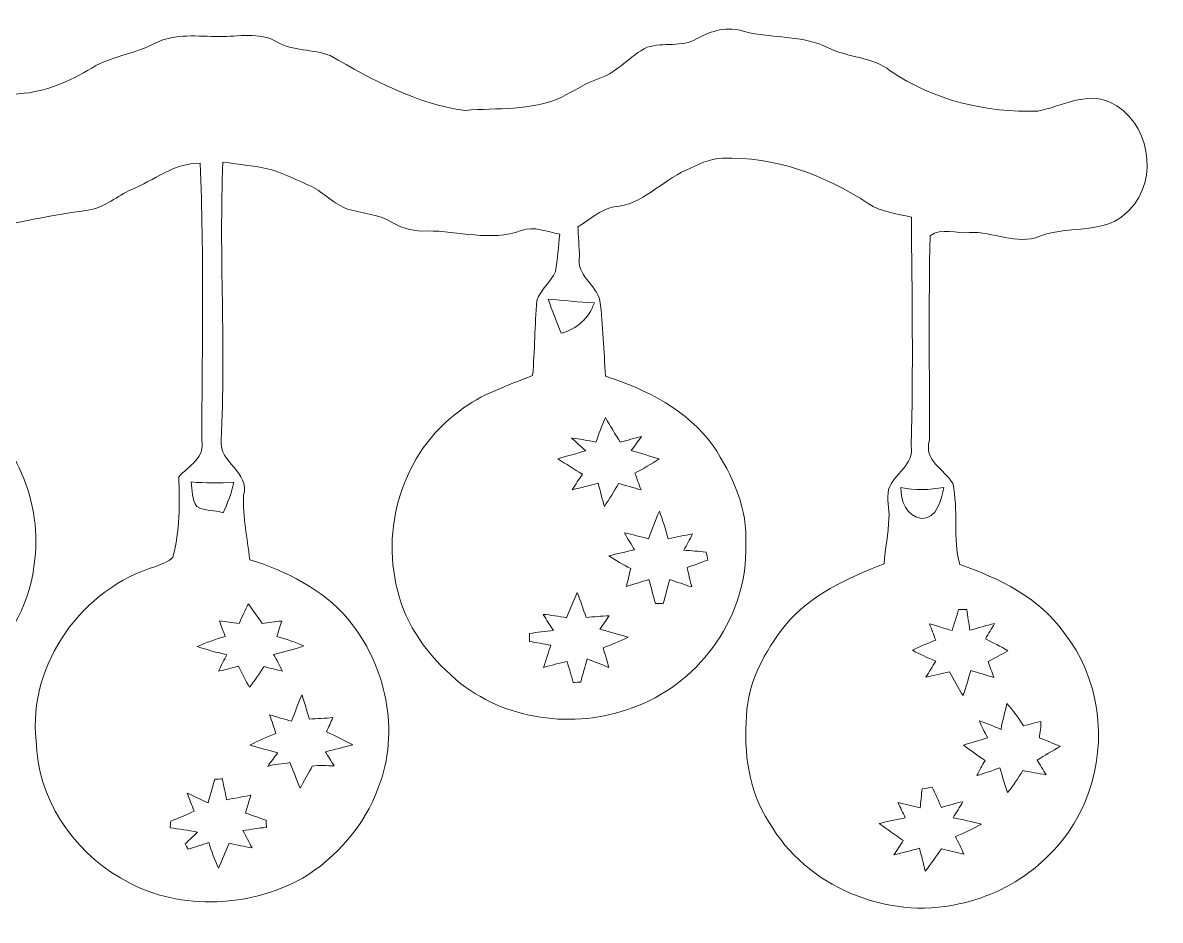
# Model space of a CAD drawing. Header units: centimetres. Extents: x -14.4 to 14.3, y -16.3 to 16.2.
# Drawn here: x 0.09 to 13.83, y -16.28 to -5.44 of the extents above; entities that cross this region are included whole.
import ezdxf

# ---------------------------------------------------------------- set-up
doc = ezdxf.new("R2010")
doc.units = ezdxf.units.CM
doc.header["$MEASUREMENT"] = 0
doc.layers.add('Layer 1', color=7, linetype='Continuous')

msp = doc.modelspace()

# ---------------------------------------------------------------- linework, layer by layer
at = {"layer": 'Layer 1', "color": 8, "lineweight": 9}
for points, knots in [([(-4.59418, -5.60175), (-4.44072, -5.52238), (-4.27244, -5.46311), (-4.09605, -5.47863), (-4.09605, -5.47863), (-3.89956, -5.49592), (-3.71576, -5.60845), (-3.51432, -5.57529), (-3.51432, -5.57529), (-3.31359, -5.52343), (-3.12486, -5.60845), (-2.95058, -5.69524), (-2.95058, -5.69524), (-2.74491, -5.8053), (-2.49268, -5.79613), (-2.29794, -5.93019), (-2.29794, -5.93019), (-1.82416, -6.2872), (-1.22127, -6.42937), (-0.63777, -6.45829), (-0.63777, -6.45829), (-0.37178, -6.48863), (-0.15623, -6.29566), (0.10518, -6.29178), (0.10518, -6.29178), (0.41844, -6.26109), (0.70631, -6.11786), (0.97125, -5.95664), (0.97125, -5.95664), (1.19985, -5.84058), (1.45914, -5.80425), (1.68809, -5.68677), (1.68809, -5.68677), (1.92974, -5.56224), (2.2035, -5.60881), (2.4635, -5.60457), (2.4635, -5.60457), (2.6928, -5.61163), (2.94433, -5.54672), (3.15459, -5.66948), (3.15459, -5.66948), (3.35038, -5.78731), (3.59168, -5.75486), (3.80017, -5.8367), (3.80017, -5.8367), (4.30782, -6.12704), (4.83981, -6.42266), (5.42965, -6.49886), (5.42965, -6.49886), (5.81841, -6.46429), (6.22446, -6.50733), (6.591, -6.34329), (6.591, -6.34329), (6.7441, -6.26144), (6.89192, -6.16655), (7.05666, -6.10834), (7.05666, -6.10834), (7.2775, -6.0339), (7.42179, -5.83599), (7.62887, -5.73581), (7.62887, -5.73581), (7.82431, -5.6716), (8.04903, -5.74216), (8.23282, -5.63174), (8.23282, -5.63174), (8.40392, -5.53296), (8.60536, -5.48075), (8.80256, -5.54425), (8.80256, -5.54425), (9.13594, -5.63738), (9.50212, -5.58094), (9.81539, -5.74321), (9.81539, -5.74321), (10.05527, -5.86316), (10.34737, -5.84693), (10.56469, -6.01873), (10.56469, -6.01873), (11.08256, -6.37716), (11.72286, -6.52885), (12.34692, -6.50663), (12.34692, -6.50663), (12.63091, -6.45406), (12.92689, -6.26709), (13.21475, -6.39868), (13.21475, -6.39868), (13.69524, -6.61422), (13.82541, -7.33107), (13.449, -7.70325), (13.449, -7.70325), (13.17489, -8.01299), (12.72227, -7.87823), (12.37197, -8.01863), (12.37197, -8.01863), (12.08657, -8.13116), (11.80823, -7.96007), (11.52036, -7.97171), (11.52036, -7.97171), (11.37043, -7.99569), (11.1757, -7.90609), (11.04693, -8.0144), (11.04693, -8.0144), (11.02541, -8.83637), (11.03988, -9.65905), (11.03847, -10.48137), (11.03847, -10.48137), (10.96368, -10.72938), (11.21732, -10.82956), (11.31892, -11.00278), (11.31892, -11.00278), (11.39195, -11.3231), (11.31646, -11.66565), (11.40359, -11.9835), (11.40359, -11.9835), (11.87914, -12.14895), (12.36209, -12.3832), (12.6623, -12.80653), (12.6623, -12.80653), (13.09269, -13.34487), (13.19253, -14.11216), (12.95334, -14.75351), (12.95334, -14.75351), (12.71839, -15.43296), (12.08833, -15.94167), (11.39089, -16.08384), (11.39089, -16.08384), (10.52271, -16.28033), (9.54833, -15.87464), (9.10277, -15.09818), (9.10277, -15.09818), (8.85019, -14.72282), (8.79551, -14.25151), (8.82972, -13.80983), (8.82972, -13.80983), (8.84278, -13.40449), (9.04986, -13.03372), (9.29363, -12.72151), (9.29363, -12.72151), (9.59843, -12.34863), (10.04963, -12.14225), (10.4899, -11.97644), (10.4899, -11.97644), (10.50648, -11.79194), (10.53823, -11.61097), (10.54916, -11.42682), (10.54916, -11.42682), (10.55551, -11.31005), (10.51847, -11.19187), (10.54493, -11.07651), (10.54493, -11.07651), (10.60843, -10.88354), (10.8589, -10.78194), (10.81904, -10.54981), (10.81904, -10.54981), (10.84232, -9.62941), (10.82715, -8.7083), (10.81939, -7.78791), (10.81939, -7.78791), (10.64265, -7.74417), (10.45286, -7.72653), (10.29834, -7.62317), (10.29834, -7.62317), (9.77976, -7.28133), (9.16381, -7.0492), (8.53692, -7.07671), (8.53692, -7.07671), (8.37958, -7.07918), (8.23812, -7.15679), (8.09806, -7.21959), (8.09806, -7.21959), (7.79997, -7.35329), (7.57101, -7.63939), (7.22741, -7.66374), (7.22741, -7.66374), (7.0609, -7.69619), (6.93284, -7.81825), (6.79279, -7.90609), (6.79279, -7.90609), (6.79772, -7.99394), (6.80725, -8.16996), (6.81219, -8.2578), (6.81219, -8.2578), (6.76315, -8.48924), (7.01504, -8.59719), (7.05807, -8.79756), (7.05807, -8.79756), (7.09723, -9.09953), (7.10394, -9.40434), (7.12687, -9.70808), (7.12687, -9.70808), (7.62287, -9.86966), (8.11288, -10.11801), (8.42791, -10.54911), (8.42791, -10.54911), (8.65827, -10.90471), (8.84842, -11.31463), (8.81879, -11.74926), (8.81879, -11.74926), (8.84948, -12.58605), (8.28574, -13.39038), (7.51245, -13.69059), (7.51245, -13.69059), (6.81889, -13.97458), (5.97646, -13.88674), (5.37991, -13.42354), (5.37991, -13.42354), (5.04266, -13.14978), (4.75267, -12.79489), (4.63555, -12.37015), (4.63555, -12.37015), (4.3879, -11.57004), (4.67753, -10.62425), (5.36157, -10.13036), (5.36157, -10.13036), (5.62086, -9.92292), (5.94294, -9.8245), (6.24563, -9.70068), (6.24563, -9.70068), (6.27103, -9.39835), (6.27279, -9.0946), (6.29466, -8.79298), (6.29466, -8.79298), (6.3437, -8.66175), (6.46576, -8.57249), (6.52291, -8.44514), (6.52291, -8.44514), (6.54619, -8.2952), (6.5596, -8.14563), (6.57301, -7.99535), (6.57301, -7.99535), (6.42061, -7.96183), (6.26291, -7.89516), (6.10804, -7.94808), (6.10804, -7.94808), (5.73657, -8.08919), (5.35169, -7.9509), (4.97175, -7.95443), (4.97175, -7.95443), (4.8264, -7.96324), (4.68247, -7.93044), (4.55794, -7.85671), (4.55794, -7.85671), (4.39249, -7.75193), (4.19211, -7.74452), (4.01007, -7.68984), (4.01007, -7.68984), (3.84462, -7.63058), (3.72468, -7.49193), (3.56946, -7.41432), (3.56946, -7.41432), (3.41282, -7.34588), (3.25831, -7.27074), (3.09673, -7.21465), (3.09673, -7.21465), (2.90165, -7.16808), (2.70233, -7.15186), (2.50442, -7.12293), (2.50442, -7.12293), (2.4575, -8.24335), (2.54252, -9.36518), (2.48219, -10.48596), (2.48219, -10.48596), (2.45962, -10.75407), (2.83286, -10.86449), (2.7556, -11.14918), (2.7556, -11.14918), (2.73972, -11.41059), (2.80181, -11.66635), (2.82827, -11.92529), (2.82827, -11.92529), (3.27206, -12.06464), (3.70457, -12.27948), (4.01254, -12.63826), (4.01254, -12.63826), (4.47504, -13.19282), (4.64896, -14.00209), (4.38155, -14.6826), (4.38155, -14.6826), (4.21257, -15.13875), (3.87673, -15.52609), (3.46115, -15.77692), (3.46115, -15.77692), (2.79088, -16.13816), (1.93045, -16.16956), (1.26899, -15.76986), (1.26899, -15.76986), (0.68338, -15.43261), (0.26463, -14.79514), (0.24805, -14.11251), (0.24805, -14.11251), (0.14857, -13.18471), (0.81214, -12.26396), (1.69656, -12.00643), (1.69656, -12.00643), (1.76676, -11.97468), (1.84861, -11.95457), (1.90223, -11.89601), (1.90223, -11.89601), (1.98654, -11.57886), (1.98478, -11.25043), (1.97173, -10.92517), (1.97173, -10.92517), (2.08744, -10.79605), (2.29628, -10.69198), (2.24936, -10.47996), (2.24936, -10.47996), (2.25465, -9.36589), (2.27829, -8.25005), (2.23031, -7.13704), (2.23031, -7.13704), (1.91599, -7.13175), (1.67398, -7.34341), (1.39811, -7.4563), (1.39811, -7.4563), (1.22878, -7.53039), (1.08449, -7.6655), (0.89858, -7.69972), (0.89858, -7.69972), (0.38034, -7.77768), (-0.13718, -7.86729), (-0.63777, -8.02216), (-0.63777, -8.02216), (-1.00572, -7.92232), (-1.38884, -7.94702), (-1.76102, -7.87576), (-1.76102, -7.87576), (-1.75573, -8.02322), (-1.77971, -8.17491), (-1.75467, -8.32237), (-1.75467, -8.32237), (-1.69328, -8.44867), (-1.58075, -8.54498), (-1.52254, -8.67374), (-1.52254, -8.67374), (-1.45551, -8.98382), (-1.52466, -9.31297), (-1.43434, -9.61918), (-1.43434, -9.61918), (-1.19657, -9.75112), (-0.92634, -9.82238), (-0.69774, -9.97408), (-0.69774, -9.97408), (-0.05463, -10.38013), (0.3239, -11.16364), (0.23253, -11.92071), (0.23253, -11.92071), (0.15033, -12.91378), (-0.76407, -13.77385), (-1.7656, -13.76397), (-1.7656, -13.76397), (-2.67894, -13.86839), (-3.5944, -13.26444), (-3.90132, -12.40754), (-3.90132, -12.40754), (-4.20189, -11.67164), (-3.97117, -10.79217), (-3.41766, -10.24043), (-3.41766, -10.24043), (-3.14249, -9.93774), (-2.75373, -9.77934), (-2.37309, -9.65623), (-2.37309, -9.65623), (-2.29689, -9.37683), (-2.30923, -9.08402), (-2.30147, -8.79721), (-2.30147, -8.79721), (-2.29477, -8.61659), (-2.14166, -8.49663), (-2.02772, -8.3774), (-2.02772, -8.3774), (-2.02101, -8.17137), (-2.01608, -7.96642), (-2.01184, -7.76146), (-2.01184, -7.76146), (-2.36391, -7.68596), (-2.65425, -7.46018), (-2.97669, -7.31272), (-2.97669, -7.31272), (-3.24903, -7.17479), (-3.54713, -7.10106), (-3.84029, -7.02274), (-3.84029, -7.02274), (-4.25163, -6.97829), (-4.61993, -7.19736), (-4.98505, -7.34553), (-4.98505, -7.34553), (-5.19566, -7.5064), (-5.43908, -7.60906), (-5.69802, -7.66268), (-5.69802, -7.66268), (-5.93156, -7.80873), (-6.18767, -7.91245), (-6.46707, -7.92021), (-6.46707, -7.92021), (-6.51399, -8.70689), (-6.496, -9.49606), (-6.48401, -10.28417), (-6.48401, -10.28417), (-6.33161, -10.38894), (-6.16227, -10.55263), (-6.20778, -10.75548), (-6.20778, -10.75548), (-6.25188, -10.90965), (-6.23283, -11.06945), (-6.2039, -11.22503), (-6.2039, -11.22503), (-6.15663, -11.30511), (-6.21942, -11.48326), (-6.10301, -11.53159), (-6.10301, -11.53159), (-5.87546, -11.6533), (-5.613, -11.70304), (-5.4038, -11.86038), (-5.4038, -11.86038), (-4.57019, -12.38743), (-4.22305, -13.56747), (-4.67637, -14.45189), (-4.67637, -14.45189), (-5.16744, -15.60618), (-6.7821, -16.01081), (-7.79634, -15.30702), (-7.79634, -15.30702), (-8.46203, -14.90062), (-8.83209, -14.09099), (-8.7379, -13.32123), (-8.7379, -13.32123), (-8.66558, -12.76773), (-8.36572, -12.24632), (-7.91523, -11.91577), (-7.91523, -11.91577), (-7.64359, -11.71998), (-7.31974, -11.62084), (-7.02199, -11.47409), (-7.02199, -11.47409), (-7.01423, -11.17917), (-7.02693, -10.88389), (-7.01035, -10.58968), (-7.01035, -10.58968), (-6.96978, -10.4595), (-6.84349, -10.37836), (-6.75423, -10.28135), (-6.75423, -10.28135), (-6.73201, -9.50418), (-6.73483, -8.72701), (-6.75106, -7.95019), (-6.75106, -7.95019), (-7.12747, -8.02463), (-7.49613, -7.87576), (-7.87324, -7.92197), (-7.87324, -7.92197), (-8.10925, -7.92867), (-8.28317, -7.72406), (-8.50824, -7.68243), (-8.50824, -7.68243), (-8.72803, -7.63869), (-8.96086, -7.59177), (-9.12878, -7.43408), (-9.12878, -7.43408), (-9.50202, -7.16738), (-9.96381, -7.07989), (-10.40972, -7.02309), (-10.40972, -7.02309), (-10.53672, -7.04214), (-10.65137, -7.1067), (-10.7692, -7.15468), (-10.7692, -7.15468), (-10.76249, -7.41362), (-10.7826, -7.67608), (-10.75121, -7.93396), (-10.75121, -7.93396), (-10.69617, -8.06589), (-10.56035, -8.14246), (-10.49262, -8.26699), (-10.49262, -8.26699), (-10.44006, -8.43032), (-10.51167, -8.60107), (-10.48451, -8.76793), (-10.48451, -8.76793), (-10.44464, -8.91363), (-10.50003, -9.10801), (-10.39666, -9.23077), (-10.39666, -9.23077), (-10.18006, -9.37048), (-9.91195, -9.40963), (-9.69816, -9.5571), (-9.69816, -9.5571), (-9.2138, -9.86895), (-8.85185, -10.37801), (-8.76965, -10.95374), (-8.76965, -10.95374), (-8.65429, -11.38237), (-8.77424, -11.82722), (-8.95416, -12.2188), (-8.95416, -12.2188), (-9.20886, -12.73739), (-9.69358, -13.11733), (-10.23756, -13.29513), (-10.23756, -13.29513), (-10.62279, -13.38438), (-11.03237, -13.40872), (-11.42043, -13.32229), (-11.42043, -13.32229), (-12.14997, -13.12826), (-12.78497, -12.53207), (-12.95219, -11.78594), (-12.95219, -11.78594), (-13.20724, -10.94351), (-12.75781, -10.01394), (-12.04343, -9.55003), (-12.04343, -9.55003), (-11.82436, -9.40117), (-11.53931, -9.36764), (-11.3347, -9.20326), (-11.3347, -9.20326), (-11.26485, -8.9228), (-11.25427, -8.62647), (-11.2645, -8.33789), (-11.2645, -8.33789), (-11.26556, -8.18726), (-11.12797, -8.10012), (-11.02355, -8.01687), (-11.02355, -8.01687), (-11.01649, -7.75828), (-11.01261, -7.49969), (-11.0105, -7.24146), (-11.0105, -7.24146), (-11.24933, -7.3039), (-11.46911, -7.4175), (-11.6843, -7.53497), (-11.6843, -7.53497), (-11.88609, -7.62105), (-12.10623, -7.65527), (-12.30449, -7.75052), (-12.30449, -7.75052), (-12.46288, -7.82355), (-12.6301, -7.89093), (-12.80896, -7.87964), (-12.80896, -7.87964), (-13.06896, -7.87787), (-13.32225, -7.94173), (-13.58013, -7.96042), (-13.58013, -7.96042), (-14.07578, -7.89657), (-14.376, -7.28097), (-14.1541, -6.84282), (-14.1541, -6.84282), (-14.06097, -6.63398), (-13.88034, -6.43572), (-13.6394, -6.41949), (-13.6394, -6.41949), (-13.30814, -6.41243), (-12.97582, -6.38562), (-12.65197, -6.31401), (-12.65197, -6.31401), (-12.39868, -6.18771), (-12.13798, -6.07341), (-11.89562, -5.9256), (-11.89562, -5.9256), (-11.65784, -5.79296), (-11.37562, -5.76579), (-11.14385, -5.61974), (-11.14385, -5.61974), (-10.96217, -5.50227), (-10.7311, -5.48886), (-10.5286, -5.55801), (-10.5286, -5.55801), (-10.29401, -5.63879), (-10.04847, -5.43983), (-9.81881, -5.564), (-9.81881, -5.564), (-9.50731, -5.72064), (-9.11255, -5.64056), (-8.84303, -5.88256), (-8.84303, -5.88256), (-8.60773, -6.09564), (-8.28635, -6.15667), (-8.01259, -6.30413), (-8.01259, -6.30413), (-7.41887, -6.48193), (-6.76058, -6.4837), (-6.17497, -6.27414), (-6.17497, -6.27414), (-5.91815, -6.10975), (-5.6197, -6.02579), (-5.36535, -5.85681), (-5.36535, -5.85681), (-5.13569, -5.70018), (-4.8323, -5.74216), (-4.59418, -5.60175), (-4.59418, -5.60175), (-4.59418, -5.60175), (-4.59418, -5.60175), (-4.59418, -5.60175)], [0, 0, 0, 0, 0.00671141, 0.00671141, 0.00671141, 0.00671141, 0.01342282, 0.01342282, 0.01342282, 0.01342282, 0.02013423, 0.02013423, 0.02013423, 0.02013423, 0.02684564, 0.02684564, 0.02684564, 0.02684564, 0.03355705, 0.03355705, 0.03355705, 0.03355705, 0.04026846, 0.04026846, 0.04026846, 0.04026846, 0.04697987, 0.04697987, 0.04697987, 0.04697987, 0.05369128, 0.05369128, 0.05369128, 0.05369128, 0.06040268, 0.06040268, 0.06040268, 0.06040268, 0.06711409, 0.06711409, 0.06711409, 0.06711409, 0.0738255, 0.0738255, 0.0738255, 0.0738255, 0.08053691, 0.08053691, 0.08053691, 0.08053691, 0.08724832, 0.08724832, 0.08724832, 0.08724832, 0.09395973, 0.09395973, 0.09395973, 0.09395973, 0.10067114, 0.10067114, 0.10067114, 0.10067114, 0.10738255, 0.10738255, 0.10738255, 0.10738255, 0.11409396, 0.11409396, 0.11409396, 0.11409396, 0.12080537, 0.12080537, 0.12080537, 0.12080537, 0.12751678, 0.12751678, 0.12751678, 0.12751678, 0.13422819, 0.13422819, 0.13422819, 0.13422819, 0.1409396, 0.1409396, 0.1409396, 0.1409396, 0.14765101, 0.14765101, 0.14765101, 0.14765101, 0.15436242, 0.15436242, 0.15436242, 0.15436242, 0.16107383, 0.16107383, 0.16107383, 0.16107383, 0.16778523, 0.16778523, 0.16778523, 0.16778523, 0.17449664, 0.17449664, 0.17449664, 0.17449664, 0.18120805, 0.18120805, 0.18120805, 0.18120805, 0.18791946, 0.18791946, 0.18791946, 0.18791946, 0.19463087, 0.19463087, 0.19463087, 0.19463087, 0.20134228, 0.20134228, 0.20134228, 0.20134228, 0.20805369, 0.20805369, 0.20805369, 0.20805369, 0.2147651, 0.2147651, 0.2147651, 0.2147651, 0.22147651, 0.22147651, 0.22147651, 0.22147651, 0.22818792, 0.22818792, 0.22818792, 0.22818792, 0.23489933, 0.23489933, 0.23489933, 0.23489933, 0.24161074, 0.24161074, 0.24161074, 0.24161074, 0.24832215, 0.24832215, 0.24832215, 0.24832215, 0.25503356, 0.25503356, 0.25503356, 0.25503356, 0.26174497, 0.26174497, 0.26174497, 0.26174497, 0.26845638, 0.26845638, 0.26845638, 0.26845638, 0.27516779, 0.27516779, 0.27516779, 0.27516779, 0.28187919, 0.28187919, 0.28187919, 0.28187919, 0.2885906, 0.2885906, 0.2885906, 0.2885906, 0.29530201, 0.29530201, 0.29530201, 0.29530201, 0.30201342, 0.30201342, 0.30201342, 0.30201342, 0.30872483, 0.30872483, 0.30872483, 0.30872483, 0.31543624, 0.31543624, 0.31543624, 0.31543624, 0.32214765, 0.32214765, 0.32214765, 0.32214765, 0.32885906, 0.32885906, 0.32885906, 0.32885906, 0.33557047, 0.33557047, 0.33557047, 0.33557047, 0.34228188, 0.34228188, 0.34228188, 0.34228188, 0.34899329, 0.34899329, 0.34899329, 0.34899329, 0.3557047, 0.3557047, 0.3557047, 0.3557047, 0.36241611, 0.36241611, 0.36241611, 0.36241611, 0.36912752, 0.36912752, 0.36912752, 0.36912752, 0.37583893, 0.37583893, 0.37583893, 0.37583893, 0.38255034, 0.38255034, 0.38255034, 0.38255034, 0.38926174, 0.38926174, 0.38926174, 0.38926174, 0.39597315, 0.39597315, 0.39597315, 0.39597315, 0.40268456, 0.40268456, 0.40268456, 0.40268456, 0.40939597, 0.40939597, 0.40939597, 0.40939597, 0.41610738, 0.41610738, 0.41610738, 0.41610738, 0.42281879, 0.42281879, 0.42281879, 0.42281879, 0.4295302, 0.4295302, 0.4295302, 0.4295302, 0.43624161, 0.43624161, 0.43624161, 0.43624161, 0.44295302, 0.44295302, 0.44295302, 0.44295302, 0.44966443, 0.44966443, 0.44966443, 0.44966443, 0.45637584, 0.45637584, 0.45637584, 0.45637584, 0.46308725, 0.46308725, 0.46308725, 0.46308725, 0.46979866, 0.46979866, 0.46979866, 0.46979866, 0.47651007, 0.47651007, 0.47651007, 0.47651007, 0.48322148, 0.48322148, 0.48322148, 0.48322148, 0.48993289, 0.48993289, 0.48993289, 0.48993289, 0.4966443, 0.4966443, 0.4966443, 0.4966443, 0.5033557, 0.5033557, 0.5033557, 0.5033557, 0.51006711, 0.51006711, 0.51006711, 0.51006711, 0.51677852, 0.51677852, 0.51677852, 0.51677852, 0.52348993, 0.52348993, 0.52348993, 0.52348993, 0.53020134, 0.53020134, 0.53020134, 0.53020134, 0.53691275, 0.53691275, 0.53691275, 0.53691275, 0.54362416, 0.54362416, 0.54362416, 0.54362416, 0.55033557, 0.55033557, 0.55033557, 0.55033557, 0.55704698, 0.55704698, 0.55704698, 0.55704698, 0.56375839, 0.56375839, 0.56375839, 0.56375839, 0.5704698, 0.5704698, 0.5704698, 0.5704698, 0.57718121, 0.57718121, 0.57718121, 0.57718121, 0.58389262, 0.58389262, 0.58389262, 0.58389262, 0.59060403, 0.59060403, 0.59060403, 0.59060403, 0.59731544, 0.59731544, 0.59731544, 0.59731544, 0.60402685, 0.60402685, 0.60402685, 0.60402685, 0.61073826, 0.61073826, 0.61073826, 0.61073826, 0.61744966, 0.61744966, 0.61744966, 0.61744966, 0.62416107, 0.62416107, 0.62416107, 0.62416107, 0.63087248, 0.63087248, 0.63087248, 0.63087248, 0.63758389, 0.63758389, 0.63758389, 0.63758389, 0.6442953, 0.6442953, 0.6442953, 0.6442953, 0.65100671, 0.65100671, 0.65100671, 0.65100671, 0.65771812, 0.65771812, 0.65771812, 0.65771812, 0.66442953, 0.66442953, 0.66442953, 0.66442953, 0.67114094, 0.67114094, 0.67114094, 0.67114094, 0.67785235, 0.67785235, 0.67785235, 0.67785235, 0.68456376, 0.68456376, 0.68456376, 0.68456376, 0.69127517, 0.69127517, 0.69127517, 0.69127517, 0.69798658, 0.69798658, 0.69798658, 0.69798658, 0.70469799, 0.70469799, 0.70469799, 0.70469799, 0.7114094, 0.7114094, 0.7114094, 0.7114094, 0.71812081, 0.71812081, 0.71812081, 0.71812081, 0.72483221, 0.72483221, 0.72483221, 0.72483221, 0.73154362, 0.73154362, 0.73154362, 0.73154362, 0.73825503, 0.73825503, 0.73825503, 0.73825503, 0.74496644, 0.74496644, 0.74496644, 0.74496644, 0.75167785, 0.75167785, 0.75167785, 0.75167785, 0.75838926, 0.75838926, 0.75838926, 0.75838926, 0.76510067, 0.76510067, 0.76510067, 0.76510067, 0.77181208, 0.77181208, 0.77181208, 0.77181208, 0.77852349, 0.77852349, 0.77852349, 0.77852349, 0.7852349, 0.7852349, 0.7852349, 0.7852349, 0.79194631, 0.79194631, 0.79194631, 0.79194631, 0.79865772, 0.79865772, 0.79865772, 0.79865772, 0.80536913, 0.80536913, 0.80536913, 0.80536913, 0.81208054, 0.81208054, 0.81208054, 0.81208054, 0.81879195, 0.81879195, 0.81879195, 0.81879195, 0.82550336, 0.82550336, 0.82550336, 0.82550336, 0.83221477, 0.83221477, 0.83221477, 0.83221477, 0.83892617, 0.83892617, 0.83892617, 0.83892617, 0.84563758, 0.84563758, 0.84563758, 0.84563758, 0.85234899, 0.85234899, 0.85234899, 0.85234899, 0.8590604, 0.8590604, 0.8590604, 0.8590604, 0.86577181, 0.86577181, 0.86577181, 0.86577181, 0.87248322, 0.87248322, 0.87248322, 0.87248322, 0.87919463, 0.87919463, 0.87919463, 0.87919463, 0.88590604, 0.88590604, 0.88590604, 0.88590604, 0.89261745, 0.89261745, 0.89261745, 0.89261745, 0.89932886, 0.89932886, 0.89932886, 0.89932886, 0.90604027, 0.90604027, 0.90604027, 0.90604027, 0.91275168, 0.91275168, 0.91275168, 0.91275168, 0.91946309, 0.91946309, 0.91946309, 0.91946309, 0.9261745, 0.9261745, 0.9261745, 0.9261745, 0.93288591, 0.93288591, 0.93288591, 0.93288591, 0.93959732, 0.93959732, 0.93959732, 0.93959732, 0.94630872, 0.94630872, 0.94630872, 0.94630872, 0.95302013, 0.95302013, 0.95302013, 0.95302013, 0.95973154, 0.95973154, 0.95973154, 0.95973154, 0.96644295, 0.96644295, 0.96644295, 0.96644295, 0.97315436, 0.97315436, 0.97315436, 0.97315436, 0.97986577, 0.97986577, 0.97986577, 0.97986577, 0.98657718, 0.98657718, 0.98657718, 0.98657718, 1, 1, 1, 1]), ([(6.43366, -8.77851), (6.48269, -8.91644), (6.53455, -9.05368), (6.58888, -9.19021), (6.58888, -9.19021), (6.78009, -9.14223), (6.92684, -9.00569), (6.9914, -8.82119), (6.9914, -8.82119), (6.80443, -8.8152), (6.61957, -8.79263), (6.43366, -8.77851), (6.43366, -8.77851), (6.43366, -8.77851), (6.43366, -8.77851), (6.43366, -8.77851)], [0, 0, 0, 0, 0.2, 0.2, 0.2, 0.2, 0.4, 0.4, 0.4, 0.4, 0.6, 0.6, 0.6, 0.6, 1, 1, 1, 1]), ([(7.00974, -10.50501), (6.91414, -10.48843), (6.80937, -10.46479), (6.71659, -10.45633), (6.71659, -10.45633), (6.77232, -10.50854), (6.82983, -10.55863), (6.88733, -10.60978), (6.88733, -10.60978), (6.80302, -10.63413), (6.63509, -10.68246), (6.55078, -10.7068), (6.55078, -10.7068), (6.64779, -10.77065), (6.74763, -10.83098), (6.84676, -10.89201), (6.84676, -10.89201), (6.80549, -10.95445), (6.76421, -11.01689), (6.7247, -11.08074), (6.7247, -11.08074), (6.82912, -11.0557), (6.93284, -11.02747), (7.03761, -11.00207), (7.03761, -11.00207), (7.06125, -11.09485), (7.08594, -11.18799), (7.1117, -11.28147), (7.1117, -11.28147), (7.17379, -11.19222), (7.22847, -11.09838), (7.28244, -11.00419), (7.28244, -11.00419), (7.37311, -11.02888), (7.46342, -11.0564), (7.55443, -11.08215), (7.55443, -11.08215), (7.53044, -11.01407), (7.50575, -10.94669), (7.4807, -10.87931), (7.4807, -10.87931), (7.58019, -10.82604), (7.67861, -10.77065), (7.7728, -10.70821), (7.7728, -10.70821), (7.66062, -10.67258), (7.54738, -10.63977), (7.4359, -10.60626), (7.4359, -10.60626), (7.47753, -10.55087), (7.51916, -10.49513), (7.55937, -10.43904), (7.55937, -10.43904), (7.47294, -10.45879), (7.38792, -10.48243), (7.30326, -10.50748), (7.30326, -10.50748), (7.24293, -10.40835), (7.18402, -10.30815), (7.12369, -10.20938), (7.12369, -10.20938), (7.08136, -10.3064), (7.04573, -10.40517), (7.00974, -10.50501), (7.00974, -10.50501), (7.00974, -10.50501), (7.00974, -10.50501), (7.00974, -10.50501)], [0, 0, 0, 0, 0.05555556, 0.05555556, 0.05555556, 0.05555556, 0.11111111, 0.11111111, 0.11111111, 0.11111111, 0.16666667, 0.16666667, 0.16666667, 0.16666667, 0.22222222, 0.22222222, 0.22222222, 0.22222222, 0.27777778, 0.27777778, 0.27777778, 0.27777778, 0.33333333, 0.33333333, 0.33333333, 0.33333333, 0.38888889, 0.38888889, 0.38888889, 0.38888889, 0.44444444, 0.44444444, 0.44444444, 0.44444444, 0.5, 0.5, 0.5, 0.5, 0.55555556, 0.55555556, 0.55555556, 0.55555556, 0.61111111, 0.61111111, 0.61111111, 0.61111111, 0.66666667, 0.66666667, 0.66666667, 0.66666667, 0.72222222, 0.72222222, 0.72222222, 0.72222222, 0.77777778, 0.77777778, 0.77777778, 0.77777778, 0.83333333, 0.83333333, 0.83333333, 0.83333333, 0.88888889, 0.88888889, 0.88888889, 0.88888889, 1, 1, 1, 1]), ([(2.12342, -10.98655), (2.13436, -11.08603), (2.12624, -11.19963), (2.19115, -11.28324), (2.19115, -11.28324), (2.28464, -11.34638), (2.40529, -11.31781), (2.50759, -11.35838), (2.50759, -11.35838), (2.56192, -11.23984), (2.61166, -11.11814), (2.63706, -10.98973), (2.63706, -10.98973), (2.46597, -11.00066), (2.29416, -11.00101), (2.12342, -10.98655), (2.12342, -10.98655), (2.12342, -10.98655), (2.12342, -10.98655), (2.12342, -10.98655)], [0, 0, 0, 0, 0.16666667, 0.16666667, 0.16666667, 0.16666667, 0.33333333, 0.33333333, 0.33333333, 0.33333333, 0.5, 0.5, 0.5, 0.5, 0.66666667, 0.66666667, 0.66666667, 0.66666667, 1, 1, 1, 1]), ([(10.69274, -11.05252), (10.68992, -11.21198), (10.75942, -11.39859), (10.93687, -11.42682), (10.93687, -11.42682), (11.12984, -11.43493), (11.18381, -11.1961), (11.21309, -11.05287), (11.21309, -11.05287), (11.04058, -11.08356), (10.86455, -11.08886), (10.69274, -11.05252), (10.69274, -11.05252), (10.69274, -11.05252), (10.69274, -11.05252), (10.69274, -11.05252)], [0, 0, 0, 0, 0.2, 0.2, 0.2, 0.2, 0.4, 0.4, 0.4, 0.4, 0.6, 0.6, 0.6, 0.6, 1, 1, 1, 1]), ([(7.77633, -11.33756), (7.72871, -11.44763), (7.68708, -11.55981), (7.64616, -11.67306), (7.64616, -11.67306), (7.54985, -11.6466), (7.45283, -11.62226), (7.35547, -11.6025), (7.35547, -11.6025), (7.39392, -11.67129), (7.43519, -11.73903), (7.47682, -11.80676), (7.47682, -11.80676), (7.37134, -11.82828), (7.26974, -11.85438), (7.16602, -11.87873), (7.16602, -11.87873), (7.25069, -11.93552), (7.33994, -11.98491), (7.43061, -12.03218), (7.43061, -12.03218), (7.40979, -12.09992), (7.39709, -12.17823), (7.37734, -12.24844), (7.37734, -12.24844), (7.46836, -12.22127), (7.55937, -12.1927), (7.65074, -12.16553), (7.65074, -12.16553), (7.67614, -12.26008), (7.70189, -12.35639), (7.728, -12.45269), (7.728, -12.45269), (7.75199, -12.45269), (7.79997, -12.45269), (7.82396, -12.45269), (7.82396, -12.45269), (7.84936, -12.35674), (7.8744, -12.26078), (7.90121, -12.16624), (7.90121, -12.16624), (7.98976, -12.19552), (8.07796, -12.22621), (8.16756, -12.25408), (8.16756, -12.25408), (8.15027, -12.17788), (8.12417, -12.09039), (8.11217, -12.01772), (8.11217, -12.01772), (8.19614, -11.9895), (8.2801, -11.96022), (8.36335, -11.92917), (8.36335, -11.92917), (8.35736, -11.90518), (8.34571, -11.85721), (8.33972, -11.83322), (8.33972, -11.83322), (8.25011, -11.82475), (8.16086, -11.81734), (8.07231, -11.81064), (8.07231, -11.81064), (8.10724, -11.74502), (8.14287, -11.68011), (8.17638, -11.61414), (8.17638, -11.61414), (8.07796, -11.63002), (7.98094, -11.65189), (7.88393, -11.67411), (7.88393, -11.67411), (7.84936, -11.55946), (7.81902, -11.44798), (7.77633, -11.33756), (7.77633, -11.33756), (7.77633, -11.33756), (7.77633, -11.33756), (7.77633, -11.33756)], [0, 0, 0, 0, 0.05, 0.05, 0.05, 0.05, 0.1, 0.1, 0.1, 0.1, 0.15, 0.15, 0.15, 0.15, 0.2, 0.2, 0.2, 0.2, 0.25, 0.25, 0.25, 0.25, 0.3, 0.3, 0.3, 0.3, 0.35, 0.35, 0.35, 0.35, 0.4, 0.4, 0.4, 0.4, 0.45, 0.45, 0.45, 0.45, 0.5, 0.5, 0.5, 0.5, 0.55, 0.55, 0.55, 0.55, 0.6, 0.6, 0.6, 0.6, 0.65, 0.65, 0.65, 0.65, 0.7, 0.7, 0.7, 0.7, 0.75, 0.75, 0.75, 0.75, 0.8, 0.8, 0.8, 0.8, 0.85, 0.85, 0.85, 0.85, 0.9, 0.9, 0.9, 0.9, 1, 1, 1, 1]), ([(6.65626, -12.62591), (6.56207, -12.60968), (6.46788, -12.59381), (6.37298, -12.58569), (6.37298, -12.58569), (6.41284, -12.65096), (6.45447, -12.71516), (6.49575, -12.78007), (6.49575, -12.78007), (6.40226, -12.79701), (6.29784, -12.79842), (6.20788, -12.81817), (6.20788, -12.81817), (6.20788, -12.84181), (6.20788, -12.88838), (6.20788, -12.91201), (6.20788, -12.91201), (6.2929, -12.92753), (6.37827, -12.94341), (6.464, -12.95964), (6.464, -12.95964), (6.43648, -13.04854), (6.40685, -13.13708), (6.37827, -13.22634), (6.37827, -13.22634), (6.47387, -13.2027), (6.56419, -13.17307), (6.66191, -13.15402), (6.66191, -13.15402), (6.68625, -13.23798), (6.71059, -13.32265), (6.73634, -13.40837), (6.73634, -13.40837), (6.75892, -13.40696), (6.80443, -13.40449), (6.82736, -13.40308), (6.82736, -13.40308), (6.85135, -13.30959), (6.87781, -13.21681), (6.90603, -13.12474), (6.90603, -13.12474), (6.99281, -13.15825), (7.07959, -13.19247), (7.16638, -13.22704), (7.16638, -13.22704), (7.14415, -13.14802), (7.12087, -13.0697), (7.09723, -12.99139), (7.09723, -12.99139), (7.19707, -12.94835), (7.29937, -12.90989), (7.3978, -12.86227), (7.3978, -12.86227), (7.28491, -12.8284), (7.17096, -12.79701), (7.05807, -12.76526), (7.05807, -12.76526), (7.09547, -12.71128), (7.13251, -12.65731), (7.16885, -12.60298), (7.16885, -12.60298), (7.07466, -12.60721), (6.98399, -12.61568), (6.89156, -12.62273), (6.89156, -12.62273), (6.8577, -12.52184), (6.82242, -12.42165), (6.78467, -12.32252), (6.78467, -12.32252), (6.7374, -12.422), (6.69718, -12.5236), (6.65626, -12.62591), (6.65626, -12.62591), (6.65626, -12.62591), (6.65626, -12.62591), (6.65626, -12.62591)], [0, 0, 0, 0, 0.05, 0.05, 0.05, 0.05, 0.1, 0.1, 0.1, 0.1, 0.15, 0.15, 0.15, 0.15, 0.2, 0.2, 0.2, 0.2, 0.25, 0.25, 0.25, 0.25, 0.3, 0.3, 0.3, 0.3, 0.35, 0.35, 0.35, 0.35, 0.4, 0.4, 0.4, 0.4, 0.45, 0.45, 0.45, 0.45, 0.5, 0.5, 0.5, 0.5, 0.55, 0.55, 0.55, 0.55, 0.6, 0.6, 0.6, 0.6, 0.65, 0.65, 0.65, 0.65, 0.7, 0.7, 0.7, 0.7, 0.75, 0.75, 0.75, 0.75, 0.8, 0.8, 0.8, 0.8, 0.85, 0.85, 0.85, 0.85, 0.9, 0.9, 0.9, 0.9, 1, 1, 1, 1]), ([(2.81028, -12.45904), (2.77253, -12.53771), (2.73619, -12.61709), (2.70021, -12.69682), (2.70021, -12.69682), (2.62084, -12.68588), (2.54181, -12.67494), (2.46279, -12.66542), (2.46279, -12.66542), (2.48537, -12.72751), (2.50901, -12.7896), (2.53264, -12.85204), (2.53264, -12.85204), (2.41799, -12.88696), (2.30545, -12.92612), (2.19503, -12.97304), (2.19503, -12.97304), (2.31251, -13.01432), (2.43175, -13.04607), (2.55346, -13.07323), (2.55346, -13.07323), (2.51712, -13.13849), (2.4829, -13.20482), (2.4508, -13.27255), (2.4508, -13.27255), (2.53158, -13.2535), (2.61202, -13.23339), (2.6921, -13.21081), (2.6921, -13.21081), (2.73337, -13.2976), (2.77782, -13.38332), (2.82651, -13.46658), (2.82651, -13.46658), (2.88895, -13.38614), (2.94539, -13.30148), (3.00148, -13.21646), (3.00148, -13.21646), (3.07521, -13.23692), (3.1493, -13.25456), (3.22409, -13.27184), (3.22409, -13.27184), (3.19022, -13.20305), (3.15459, -13.13567), (3.11684, -13.06935), (3.11684, -13.06935), (3.2389, -13.0376), (3.36308, -13.00973), (3.48197, -12.96599), (3.48197, -12.96599), (3.37613, -12.92154), (3.26571, -12.88273), (3.15494, -12.8538), (3.15494, -12.8538), (3.17576, -12.79136), (3.19622, -12.72857), (3.21597, -12.66613), (3.21597, -12.66613), (3.1366, -12.67459), (3.05793, -12.68482), (2.97926, -12.69541), (2.97926, -12.69541), (2.92387, -12.61568), (2.8699, -12.53524), (2.81028, -12.45904), (2.81028, -12.45904), (2.81028, -12.45904), (2.81028, -12.45904), (2.81028, -12.45904)], [0, 0, 0, 0, 0.05555556, 0.05555556, 0.05555556, 0.05555556, 0.11111111, 0.11111111, 0.11111111, 0.11111111, 0.16666667, 0.16666667, 0.16666667, 0.16666667, 0.22222222, 0.22222222, 0.22222222, 0.22222222, 0.27777778, 0.27777778, 0.27777778, 0.27777778, 0.33333333, 0.33333333, 0.33333333, 0.33333333, 0.38888889, 0.38888889, 0.38888889, 0.38888889, 0.44444444, 0.44444444, 0.44444444, 0.44444444, 0.5, 0.5, 0.5, 0.5, 0.55555556, 0.55555556, 0.55555556, 0.55555556, 0.61111111, 0.61111111, 0.61111111, 0.61111111, 0.66666667, 0.66666667, 0.66666667, 0.66666667, 0.72222222, 0.72222222, 0.72222222, 0.72222222, 0.77777778, 0.77777778, 0.77777778, 0.77777778, 0.83333333, 0.83333333, 0.83333333, 0.83333333, 0.88888889, 0.88888889, 0.88888889, 0.88888889, 1, 1, 1, 1]), ([(11.39054, -12.52678), (11.36408, -12.61109), (11.33797, -12.69611), (11.31187, -12.78113), (11.31187, -12.78113), (11.22015, -12.75503), (11.12984, -12.7261), (11.03882, -12.69858), (11.03882, -12.69858), (11.06351, -12.7642), (11.08891, -12.82981), (11.11326, -12.89614), (11.11326, -12.89614), (11.01801, -12.93459), (10.92346, -12.97445), (10.83139, -13.01961), (10.83139, -13.01961), (10.92311, -13.06794), (11.01765, -13.11098), (11.11361, -13.15155), (11.11361, -13.15155), (11.07445, -13.2154), (11.03423, -13.27855), (10.99578, -13.34311), (10.99578, -13.34311), (11.09103, -13.32476), (11.18593, -13.30359), (11.28047, -13.28066), (11.28047, -13.28066), (11.33092, -13.37803), (11.38489, -13.47399), (11.44381, -13.56747), (11.44381, -13.56747), (11.47767, -13.46623), (11.5066, -13.36357), (11.53906, -13.26303), (11.53906, -13.26303), (11.63078, -13.2916), (11.72215, -13.32088), (11.81528, -13.34699), (11.81528, -13.34699), (11.79235, -13.28243), (11.76942, -13.21893), (11.74755, -13.15472), (11.74755, -13.15472), (11.82869, -13.11486), (11.90842, -13.07182), (11.98603, -13.02455), (11.98603, -13.02455), (11.89607, -12.97375), (11.80435, -12.92789), (11.71368, -12.87956), (11.71368, -12.87956), (11.75143, -12.81853), (11.78882, -12.75679), (11.82516, -12.69505), (11.82516, -12.69505), (11.72497, -12.71939), (11.62584, -12.74868), (11.52706, -12.7776), (11.52706, -12.7776), (11.51331, -12.69329), (11.50061, -12.61003), (11.48896, -12.52678), (11.48896, -12.52678), (11.46462, -12.52678), (11.41523, -12.52678), (11.39054, -12.52678), (11.39054, -12.52678), (11.39054, -12.52678), (11.39054, -12.52678), (11.39054, -12.52678)], [0, 0, 0, 0, 0.05263158, 0.05263158, 0.05263158, 0.05263158, 0.10526316, 0.10526316, 0.10526316, 0.10526316, 0.15789474, 0.15789474, 0.15789474, 0.15789474, 0.21052632, 0.21052632, 0.21052632, 0.21052632, 0.26315789, 0.26315789, 0.26315789, 0.26315789, 0.31578947, 0.31578947, 0.31578947, 0.31578947, 0.36842105, 0.36842105, 0.36842105, 0.36842105, 0.42105263, 0.42105263, 0.42105263, 0.42105263, 0.47368421, 0.47368421, 0.47368421, 0.47368421, 0.52631579, 0.52631579, 0.52631579, 0.52631579, 0.57894737, 0.57894737, 0.57894737, 0.57894737, 0.63157895, 0.63157895, 0.63157895, 0.63157895, 0.68421053, 0.68421053, 0.68421053, 0.68421053, 0.73684211, 0.73684211, 0.73684211, 0.73684211, 0.78947368, 0.78947368, 0.78947368, 0.78947368, 0.84210526, 0.84210526, 0.84210526, 0.84210526, 0.89473684, 0.89473684, 0.89473684, 0.89473684, 1, 1, 1, 1]), ([(3.33486, -13.87545), (3.24561, -13.85111), (3.15741, -13.82465), (3.06922, -13.79784), (3.06922, -13.79784), (3.09497, -13.87263), (3.12037, -13.94741), (3.14436, -14.02291), (3.14436, -14.02291), (3.03817, -14.06595), (2.93304, -14.1111), (2.8318, -14.16473), (2.8318, -14.16473), (2.94292, -14.20071), (3.05511, -14.22611), (3.16835, -14.25715), (3.16835, -14.25715), (3.12707, -14.31113), (3.0858, -14.36581), (3.04664, -14.4219), (3.04664, -14.4219), (3.12601, -14.39156), (3.22903, -14.39826), (3.31475, -14.37639), (3.31475, -14.37639), (3.35603, -14.4794), (3.39554, -14.58312), (3.43893, -14.68543), (3.43893, -14.68543), (3.47526, -14.61875), (3.54794, -14.48575), (3.58427, -14.41908), (3.58427, -14.41908), (3.67176, -14.40532), (3.76031, -14.41484), (3.8485, -14.41661), (3.8485, -14.41661), (3.81322, -14.35946), (3.77759, -14.30301), (3.74302, -14.24622), (3.74302, -14.24622), (3.85238, -14.21764), (3.96245, -14.19118), (4.07216, -14.16226), (4.07216, -14.16226), (3.96951, -14.1044), (3.86332, -14.05395), (3.75678, -14.00456), (3.75678, -14.00456), (3.78147, -13.94671), (3.80723, -13.88991), (3.83369, -13.83311), (3.83369, -13.83311), (3.73914, -13.84052), (3.64177, -13.84334), (3.54899, -13.85216), (3.54899, -13.85216), (3.51901, -13.75233), (3.49079, -13.6539), (3.4608, -13.55583), (3.4608, -13.55583), (3.41388, -13.66025), (3.37543, -13.7675), (3.33486, -13.87545), (3.33486, -13.87545), (3.33486, -13.87545), (3.33486, -13.87545), (3.33486, -13.87545)], [0, 0, 0, 0, 0.05555556, 0.05555556, 0.05555556, 0.05555556, 0.11111111, 0.11111111, 0.11111111, 0.11111111, 0.16666667, 0.16666667, 0.16666667, 0.16666667, 0.22222222, 0.22222222, 0.22222222, 0.22222222, 0.27777778, 0.27777778, 0.27777778, 0.27777778, 0.33333333, 0.33333333, 0.33333333, 0.33333333, 0.38888889, 0.38888889, 0.38888889, 0.38888889, 0.44444444, 0.44444444, 0.44444444, 0.44444444, 0.5, 0.5, 0.5, 0.5, 0.55555556, 0.55555556, 0.55555556, 0.55555556, 0.61111111, 0.61111111, 0.61111111, 0.61111111, 0.66666667, 0.66666667, 0.66666667, 0.66666667, 0.72222222, 0.72222222, 0.72222222, 0.72222222, 0.77777778, 0.77777778, 0.77777778, 0.77777778, 0.83333333, 0.83333333, 0.83333333, 0.83333333, 0.88888889, 0.88888889, 0.88888889, 0.88888889, 1, 1, 1, 1]), ([(11.97403, -13.66237), (11.94969, -13.7675), (11.92076, -13.86628), (11.90277, -13.97493), (11.90277, -13.97493), (11.81564, -13.93859), (11.7285, -13.9012), (11.63925, -13.87086), (11.63925, -13.87086), (11.66994, -13.94001), (11.70451, -14.00774), (11.73979, -14.07512), (11.73979, -14.07512), (11.66712, -14.09734), (11.52212, -14.14215), (11.44945, -14.16437), (11.44945, -14.16437), (11.53412, -14.22893), (11.62161, -14.28996), (11.70945, -14.35064), (11.70945, -14.35064), (11.67523, -14.41061), (11.64136, -14.47129), (11.60961, -14.53303), (11.60961, -14.53303), (11.70345, -14.50657), (11.79553, -14.47411), (11.88725, -14.4406), (11.88725, -14.4406), (11.91759, -14.53867), (11.94969, -14.63956), (11.98179, -14.73869), (11.98179, -14.73869), (12.04988, -14.65473), (12.11021, -14.56478), (12.16453, -14.47129), (12.16453, -14.47129), (12.25802, -14.48858), (12.35186, -14.50763), (12.44605, -14.5235), (12.44605, -14.5235), (12.41112, -14.46353), (12.37444, -14.40461), (12.33845, -14.34641), (12.33845, -14.34641), (12.43053, -14.28961), (12.52437, -14.23634), (12.61609, -14.17919), (12.61609, -14.17919), (12.53283, -14.14356), (12.44746, -14.10899), (12.36526, -14.07688), (12.36526, -14.07688), (12.37408, -14.01056), (12.38572, -13.94494), (12.38431, -13.87827), (12.38431, -13.87827), (12.31305, -13.89238), (12.24391, -13.91355), (12.17441, -13.93295), (12.17441, -13.93295), (12.11373, -13.83805), (12.04847, -13.74633), (11.97403, -13.66237), (11.97403, -13.66237), (11.97403, -13.66237), (11.97403, -13.66237), (11.97403, -13.66237)], [0, 0, 0, 0, 0.05555556, 0.05555556, 0.05555556, 0.05555556, 0.11111111, 0.11111111, 0.11111111, 0.11111111, 0.16666667, 0.16666667, 0.16666667, 0.16666667, 0.22222222, 0.22222222, 0.22222222, 0.22222222, 0.27777778, 0.27777778, 0.27777778, 0.27777778, 0.33333333, 0.33333333, 0.33333333, 0.33333333, 0.38888889, 0.38888889, 0.38888889, 0.38888889, 0.44444444, 0.44444444, 0.44444444, 0.44444444, 0.5, 0.5, 0.5, 0.5, 0.55555556, 0.55555556, 0.55555556, 0.55555556, 0.61111111, 0.61111111, 0.61111111, 0.61111111, 0.66666667, 0.66666667, 0.66666667, 0.66666667, 0.72222222, 0.72222222, 0.72222222, 0.72222222, 0.77777778, 0.77777778, 0.77777778, 0.77777778, 0.83333333, 0.83333333, 0.83333333, 0.83333333, 0.88888889, 0.88888889, 0.88888889, 0.88888889, 1, 1, 1, 1]), ([(2.40599, -14.57606), (2.37989, -14.67202), (2.35308, -14.76762), (2.32556, -14.86323), (2.32556, -14.86323), (2.24125, -14.82371), (2.15799, -14.7835), (2.07403, -14.74469), (2.07403, -14.74469), (2.10084, -14.81736), (2.12977, -14.89004), (2.15764, -14.96306), (2.15764, -14.96306), (2.06486, -15.0061), (1.97067, -15.04596), (1.87577, -15.08336), (1.87577, -15.08336), (1.8733, -15.10311), (1.86871, -15.14298), (1.86624, -15.16273), (1.86624, -15.16273), (1.97666, -15.17861), (2.08779, -15.1959), (2.19856, -15.21459), (2.19856, -15.21459), (2.14952, -15.26292), (2.09943, -15.31055), (2.04934, -15.35853), (2.04934, -15.35853), (2.05816, -15.3744), (2.07615, -15.40615), (2.08497, -15.42203), (2.08497, -15.42203), (2.16787, -15.39557), (2.25077, -15.3677), (2.33438, -15.34265), (2.33438, -15.34265), (2.36789, -15.4446), (2.40741, -15.55255), (2.4515, -15.65239), (2.4515, -15.65239), (2.49807, -15.55255), (2.53793, -15.44954), (2.58027, -15.349), (2.58027, -15.349), (2.67234, -15.36946), (2.76406, -15.39063), (2.85684, -15.40756), (2.85684, -15.40756), (2.82227, -15.33595), (2.78417, -15.26645), (2.74642, -15.19731), (2.74642, -15.19731), (2.84344, -15.18743), (2.93022, -15.16273), (3.03147, -15.16097), (3.03147, -15.16097), (3.03006, -15.13875), (3.02724, -15.09465), (3.02583, -15.07278), (3.02583, -15.07278), (2.94327, -15.04314), (2.86072, -15.01386), (2.77818, -14.98493), (2.77818, -14.98493), (2.79934, -14.91261), (2.82192, -14.841), (2.84379, -14.76903), (2.84379, -14.76903), (2.74678, -14.78985), (2.64588, -14.80431), (2.54958, -14.82513), (2.54958, -14.82513), (2.53264, -14.74046), (2.51606, -14.65614), (2.49948, -14.57289), (2.49948, -14.57289), (2.4762, -14.57359), (2.42928, -14.57536), (2.40599, -14.57606), (2.40599, -14.57606), (2.40599, -14.57606), (2.40599, -14.57606), (2.40599, -14.57606)], [0, 0, 0, 0, 0.04545455, 0.04545455, 0.04545455, 0.04545455, 0.09090909, 0.09090909, 0.09090909, 0.09090909, 0.13636364, 0.13636364, 0.13636364, 0.13636364, 0.18181818, 0.18181818, 0.18181818, 0.18181818, 0.22727273, 0.22727273, 0.22727273, 0.22727273, 0.27272727, 0.27272727, 0.27272727, 0.27272727, 0.31818182, 0.31818182, 0.31818182, 0.31818182, 0.36363636, 0.36363636, 0.36363636, 0.36363636, 0.40909091, 0.40909091, 0.40909091, 0.40909091, 0.45454545, 0.45454545, 0.45454545, 0.45454545, 0.5, 0.5, 0.5, 0.5, 0.54545455, 0.54545455, 0.54545455, 0.54545455, 0.59090909, 0.59090909, 0.59090909, 0.59090909, 0.63636364, 0.63636364, 0.63636364, 0.63636364, 0.68181818, 0.68181818, 0.68181818, 0.68181818, 0.72727273, 0.72727273, 0.72727273, 0.72727273, 0.77272727, 0.77272727, 0.77272727, 0.77272727, 0.81818182, 0.81818182, 0.81818182, 0.81818182, 0.86363636, 0.86363636, 0.86363636, 0.86363636, 0.90909091, 0.90909091, 0.90909091, 0.90909091, 1, 1, 1, 1]), ([(10.94851, -14.69319), (10.94286, -14.75069), (10.93157, -14.8657), (10.92593, -14.9232), (10.92593, -14.9232), (10.83703, -14.89991), (10.74848, -14.87663), (10.65888, -14.85864), (10.65888, -14.85864), (10.6871, -14.92038), (10.71709, -14.98141), (10.74637, -15.04314), (10.74637, -15.04314), (10.64018, -15.06501), (10.53505, -15.08759), (10.42957, -15.11088), (10.42957, -15.11088), (10.52588, -15.18108), (10.62254, -15.24811), (10.72061, -15.31866), (10.72061, -15.31866), (10.68357, -15.37616), (10.64618, -15.43331), (10.60984, -15.49152), (10.60984, -15.49152), (10.71321, -15.46542), (10.81586, -15.43649), (10.91923, -15.41074), (10.91923, -15.41074), (10.9411, -15.50281), (10.96403, -15.59524), (10.98767, -15.68767), (10.98767, -15.68767), (11.05681, -15.59983), (11.1189, -15.50704), (11.18381, -15.41603), (11.18381, -15.41603), (11.27306, -15.4379), (11.36267, -15.46083), (11.45298, -15.48059), (11.45298, -15.48059), (11.42052, -15.40968), (11.38631, -15.33983), (11.35385, -15.26963), (11.35385, -15.26963), (11.45968, -15.22412), (11.56481, -15.17649), (11.66535, -15.11969), (11.66535, -15.11969), (11.55317, -15.09077), (11.43605, -15.06325), (11.32316, -15.04455), (11.32316, -15.04455), (11.36408, -14.97964), (11.4043, -14.91438), (11.4424, -14.84806), (11.4424, -14.84806), (11.35491, -14.86816), (11.26883, -14.8918), (11.18311, -14.91755), (11.18311, -14.91755), (11.14606, -14.83606), (11.10937, -14.75492), (11.07233, -14.67414), (11.07233, -14.67414), (11.03071, -14.68013), (10.98943, -14.68648), (10.94851, -14.69319)], [0, 0, 0, 0, 0.05555556, 0.05555556, 0.05555556, 0.05555556, 0.11111111, 0.11111111, 0.11111111, 0.11111111, 0.16666667, 0.16666667, 0.16666667, 0.16666667, 0.22222222, 0.22222222, 0.22222222, 0.22222222, 0.27777778, 0.27777778, 0.27777778, 0.27777778, 0.33333333, 0.33333333, 0.33333333, 0.33333333, 0.38888889, 0.38888889, 0.38888889, 0.38888889, 0.44444444, 0.44444444, 0.44444444, 0.44444444, 0.5, 0.5, 0.5, 0.5, 0.55555556, 0.55555556, 0.55555556, 0.55555556, 0.61111111, 0.61111111, 0.61111111, 0.61111111, 0.66666667, 0.66666667, 0.66666667, 0.66666667, 0.72222222, 0.72222222, 0.72222222, 0.72222222, 0.77777778, 0.77777778, 0.77777778, 0.77777778, 0.83333333, 0.83333333, 0.83333333, 0.83333333, 0.88888889, 0.88888889, 0.88888889, 0.88888889, 1, 1, 1, 1])]:
    msp.add_open_spline(points, degree=3, knots=knots, dxfattribs=at)

doc.saveas('drawing.dxf')
